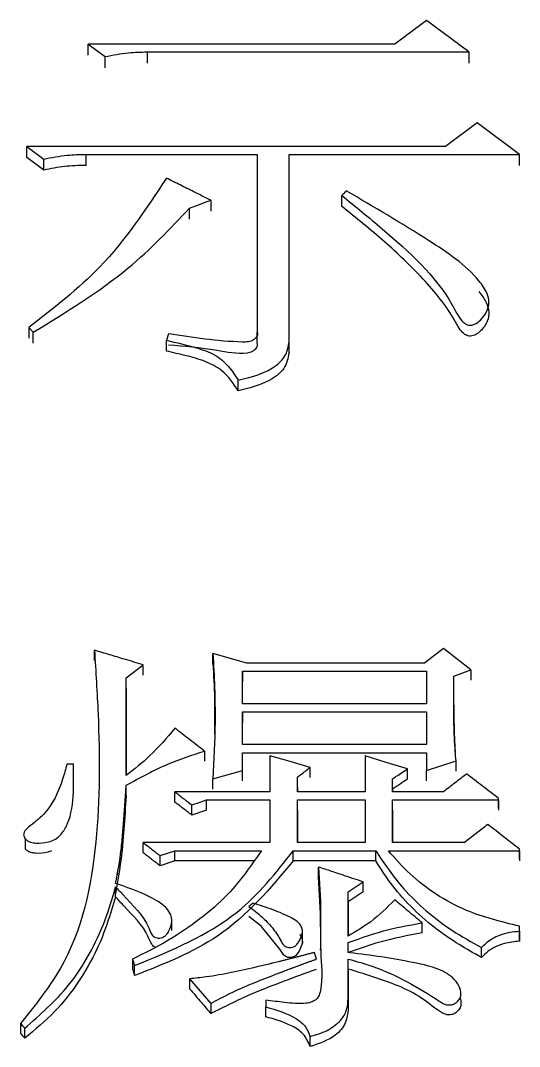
# Model space of a CAD drawing. Header units: millimetres. Extents: x 2160 to 4596, y 811 to 2534.
# Drawn here: x 2738.6 to 2741.15, y 2280.84 to 2286.08 of the extents above; entities that cross this region are included whole.
import ezdxf

# ---------------------------------------------------------------- set-up
doc = ezdxf.new("R2010")
doc.units = ezdxf.units.MM

msp = doc.modelspace()

# ---------------------------------------------------------------- linework, layer by layer
at = {"color": 7, "linetype": 'Continuous', "lineweight": 25}
for p, q in [((2740.6741, 2286.0839), (2740.5118, 2285.9635)), ((2740.8904, 2285.9233), (2740.6741, 2286.0839)), ((2738.9433, 2285.9635), (2739.0299, 2285.8992)), ((2738.9433, 2285.9066), (2738.9433, 2285.9635)), ((2739.2462, 2285.9233), (2740.8904, 2285.9233)), ((2739.2462, 2285.8665), (2739.2462, 2285.9233)), ((2740.8904, 2285.9233), (2740.8904, 2285.8665)), ((2739.0299, 2285.8424), (2739.0299, 2285.8992)), ((2740.9337, 2285.561), (2740.7715, 2285.4399)), ((2741.1501, 2285.3995), (2740.9337, 2285.561)), ((2738.6296, 2285.4399), (2738.7162, 2285.3753)), ((2740.7715, 2285.4399), (2738.6296, 2285.4399)), ((2738.6296, 2285.3836), (2738.6296, 2285.4399)), ((2738.7162, 2285.3189), (2738.6296, 2285.3834)), ((2738.9325, 2285.3995), (2739.8087, 2285.3995)), ((2738.9325, 2285.3433), (2738.9325, 2285.3995)), ((2739.8087, 2285.3995), (2739.8087, 2284.49)), ((2739.971, 2285.3995), (2741.1501, 2285.3995)), ((2739.971, 2284.4411), (2739.971, 2285.3995)), ((2739.971, 2285.3433), (2739.971, 2285.3995)), ((2741.1501, 2285.3433), (2741.1501, 2285.3995)), ((2738.7162, 2285.3191), (2738.7162, 2285.3753)), ((2740.2415, 2285.1331), (2740.2415, 2285.1893)), ((2739.4624, 2285.0684), (2739.4624, 2285.1243)), ((2739.5707, 2285.1649), (2739.5707, 2285.1089)), ((2738.6404, 2284.5145), (2738.662, 2284.4901)), ((2738.6404, 2284.5145), (2738.6404, 2284.4592)), ((2738.662, 2284.4349), (2738.662, 2284.4901)), ((2739.8087, 2284.4347), (2739.8087, 2284.49)), ((2739.3544, 2284.4819), (2739.3436, 2284.4492)), ((2739.971, 2284.3858), (2739.971, 2284.441)), ((2739.7114, 2284.1901), (2739.7114, 2284.2449)), ((2738.9757, 2282.8114), (2738.9757, 2282.8645)), ((2740.7607, 2282.8728), (2740.6633, 2282.7981)), ((2740.9013, 2282.7649), (2740.7607, 2282.8728)), ((2739.7547, 2282.7981), (2739.5816, 2282.8479)), ((2739.5816, 2282.7948), (2739.5816, 2282.8479)), ((2739.1381, 2282.7234), (2739.2246, 2282.7898)), ((2739.2246, 2282.7368), (2739.2246, 2282.7898)), ((2739.733, 2282.7566), (2740.6741, 2282.7566)), ((2739.733, 2282.5905), (2739.733, 2282.7566)), ((2739.733, 2282.7566), (2739.733, 2282.7036)), ((2740.6633, 2282.7981), (2739.7547, 2282.7981)), ((2740.6741, 2282.7566), (2740.6741, 2282.5905)), ((2740.8148, 2282.7317), (2740.9013, 2282.7649)), ((2740.9013, 2282.7649), (2740.9013, 2282.7119)), ((2739.1381, 2282.224), (2739.1381, 2282.7234)), ((2739.1381, 2282.6705), (2739.1381, 2282.7234)), ((2740.8148, 2282.6788), (2740.8148, 2282.7317)), ((2739.1381, 2282.6704), (2739.1381, 2282.2284)), ((2739.733, 2282.5905), (2739.733, 2282.7036)), ((2739.5901, 2282.6096), (2739.5901, 2282.4358)), ((2740.6741, 2282.5905), (2739.733, 2282.5905)), ((2739.733, 2282.5489), (2740.6741, 2282.5489)), ((2739.733, 2282.3824), (2739.733, 2282.5489)), ((2739.733, 2282.5489), (2739.733, 2282.4962)), ((2740.6741, 2282.5489), (2740.6741, 2282.3824)), ((2739.733, 2282.3824), (2739.733, 2282.4961)), ((2739.5383, 2282.3491), (2739.5383, 2282.2966)), ((2740.6741, 2282.3824), (2739.733, 2282.3824)), ((2739.733, 2282.3407), (2740.6741, 2282.3407)), ((2739.733, 2282.249), (2739.733, 2282.3407)), ((2739.733, 2282.2883), (2739.733, 2282.3407)), ((2740.6741, 2282.3407), (2740.6741, 2282.249)), ((2739.733, 2282.1967), (2739.733, 2282.2883)), ((2739.8736, 2282.3241), (2739.8737, 2282.1405)), ((2740.3604, 2282.3241), (2740.3604, 2282.1405)), ((2740.6741, 2282.249), (2740.8256, 2282.2991)), ((2740.8256, 2282.2466), (2740.8256, 2282.2991)), ((2738.8676, 2282.2824), (2738.8351, 2282.2824)), ((2739.5816, 2282.2073), (2739.733, 2282.249)), ((2739.733, 2282.1967), (2739.733, 2282.249)), ((2740.0792, 2282.2133), (2740.0792, 2282.2657)), ((2740.5768, 2282.205), (2740.5768, 2282.2574)), ((2740.6741, 2282.1967), (2740.6741, 2282.249)), ((2738.8695, 2282.2053), (2738.8695, 2282.2056)), ((2739.5816, 2282.155), (2739.5816, 2282.2073)), ((2740.0143, 2282.1405), (2740.0143, 2282.2156)), ((2740.0143, 2282.1633), (2740.0143, 2282.2156)), ((2740.5011, 2282.1405), (2740.5011, 2282.2073)), ((2740.5011, 2282.155), (2740.5011, 2282.2073)), ((2739.1381, 2282.1216), (2739.1381, 2282.1739)), ((2739.8737, 2282.1405), (2739.3869, 2282.1405)), ((2739.3869, 2282.0883), (2739.3869, 2282.1405)), ((2740.0143, 2282.1633), (2740.0143, 2282.1405)), ((2740.3604, 2282.1405), (2740.0143, 2282.1405)), ((2740.5011, 2282.155), (2740.5011, 2282.1405)), ((2740.7607, 2282.1405), (2740.5011, 2282.1405)), ((2739.5491, 2282.0988), (2739.8737, 2282.0988)), ((2739.5491, 2282.0466), (2739.5491, 2282.0988)), ((2739.8737, 2282.0988), (2739.8737, 2281.8814)), ((2740.0143, 2282.0988), (2740.3604, 2282.0988)), ((2740.0143, 2281.8814), (2740.0143, 2282.0988)), ((2740.0143, 2282.0466), (2740.0143, 2282.0988)), ((2740.3604, 2282.0988), (2740.3604, 2281.8814)), ((2740.5011, 2282.0988), (2741.0419, 2282.0988)), ((2740.5011, 2281.8814), (2740.5011, 2282.0988)), ((2740.5011, 2282.0466), (2740.5011, 2282.0988)), ((2741.0419, 2282.0988), (2741.0419, 2282.1071)), ((2741.0419, 2282.0549), (2741.0419, 2282.1071)), ((2741.0419, 2282.0988), (2741.0419, 2282.0466)), ((2739.4734, 2282.0216), (2739.4734, 2282.0737)), ((2739.5491, 2282.0466), (2739.4734, 2282.0216)), ((2740.0143, 2282.0466), (2740.0143, 2281.8814)), ((2740.5011, 2282.0466), (2740.5011, 2281.8814)), ((2738.621, 2281.9016), (2738.621, 2281.8494)), ((2739.8737, 2281.8814), (2739.2246, 2281.8814)), ((2740.3604, 2281.8814), (2740.0143, 2281.8814)), ((2740.8688, 2281.8814), (2740.5011, 2281.8814)), ((2739.3112, 2281.7626), (2739.3112, 2281.8144)), ((2739.3869, 2281.8395), (2739.8304, 2281.8395)), ((2739.3869, 2281.7877), (2739.3869, 2281.8395)), ((2739.9926, 2281.8395), (2740.4145, 2281.8395)), ((2739.9926, 2281.7877), (2739.9926, 2281.8395)), ((2740.4145, 2281.7877), (2740.4145, 2281.8395)), ((2740.4794, 2281.8395), (2741.1501, 2281.8395)), ((2741.1501, 2281.8395), (2741.1501, 2281.8479)), ((2741.1501, 2281.796), (2741.1501, 2281.8479)), ((2741.1501, 2281.8395), (2741.1501, 2281.7877)), ((2739.3869, 2281.7877), (2739.3112, 2281.7626)), ((2739.7901, 2281.7877), (2739.3869, 2281.7877)), ((2740.4145, 2281.7877), (2739.9926, 2281.7877)), ((2740.1225, 2281.704), (2740.1224, 2281.7557)), ((2739.084, 2281.6036), (2739.084, 2281.6552)), ((2740.2739, 2281.63), (2740.3496, 2281.6803)), ((2740.3496, 2281.6287), (2740.3496, 2281.6803)), ((2740.2739, 2281.4032), (2740.2739, 2281.63)), ((2740.2739, 2281.5784), (2740.2739, 2281.63)), ((2740.3496, 2281.6287), (2740.2739, 2281.5784)), ((2739.7872, 2281.5713), (2739.7655, 2281.5545)), ((2740.2739, 2281.5784), (2740.2739, 2281.4032)), ((2739.3719, 2281.4324), (2739.3719, 2281.4841)), ((2740.6525, 2281.4191), (2740.6525, 2281.4704)), ((2741.1501, 2281.4284), (2741.1501, 2281.4537)), ((2740.0394, 2281.3698), (2740.0394, 2281.4213)), ((2741.1501, 2281.4284), (2741.1501, 2281.3771)), ((2740.2739, 2281.3191), (2740.2739, 2281.3696)), ((2740.2739, 2281.3184), (2740.2739, 2281.3696)), ((2740.9554, 2281.2932), (2740.9554, 2281.3444)), ((2740.1116, 2281.2854), (2740.1008, 2281.3191)), ((2739.1705, 2281.2855), (2739.1813, 2281.2518)), ((2739.1813, 2281.2008), (2739.1813, 2281.2518)), ((2740.2739, 2281.0833), (2740.2739, 2281.2855)), ((2740.2739, 2281.2343), (2740.2739, 2281.2855)), ((2739.4626, 2281.1844), (2739.5708, 2281.058)), ((2739.4626, 2281.1844), (2739.4626, 2281.1334)), ((2740.2739, 2281.2343), (2740.2739, 2281.0324)), ((2740.8446, 2281.1338), (2740.8446, 2281.1384)), ((2740.2739, 2281.0833), (2740.2739, 2281.0324)), ((2739.5708, 2281.058), (2739.5708, 2281.0072)), ((2739.852, 2281.0748), (2739.852, 2281.0411)), ((2739.852, 2280.9903), (2739.852, 2281.0411)), ((2738.5973, 2280.9566), (2738.5973, 2280.9059)), ((2738.6188, 2280.8808), (2738.6188, 2280.9314)), ((2740.0792, 2280.8386), (2740.0792, 2280.8892))]:
    msp.add_line(p, q, dxfattribs=at)
at = {"color": 7, "linetype": 'Continuous', "lineweight": 25, "flags": 128}
for points in [[(2740.5118, 2285.9635), (2739.9649, 2285.9635), (2738.9433, 2285.9635)], [(2740.2631, 2285.2135), (2740.2576, 2285.2073), (2740.2495, 2285.1983), (2740.2415, 2285.1892)], [(2739.4625, 2285.1244), (2739.5081, 2285.1414), (2739.5394, 2285.1532), (2739.5707, 2285.1649)], [(2739.3436, 2284.3941), (2739.3436, 2284.4164), (2739.3436, 2284.4328), (2739.3436, 2284.4492)], [(2740.0792, 2282.2657), (2739.9764, 2282.2949), (2739.8736, 2282.3241)], [(2740.5768, 2282.2574), (2740.4686, 2282.2907), (2740.3604, 2282.3241)], [(2739.4734, 2282.0737), (2739.5113, 2282.0862), (2739.5491, 2282.0988)], [(2739.2246, 2281.8295), (2739.2246, 2281.8424), (2739.2246, 2281.8554), (2739.2246, 2281.8684), (2739.2246, 2281.8814)], [(2739.3112, 2281.8144), (2739.349, 2281.8269), (2739.3869, 2281.8395)], [(2740.0255, 2281.4131), (2740.0384, 2281.3876), (2740.0392, 2281.3681), (2740.0227, 2281.3265), (2740.0065, 2281.3044), (2739.9945, 2281.297), (2739.9803, 2281.2934), (2739.9652, 2281.2941), (2739.9539, 2281.2981), (2739.9448, 2281.305), (2739.9242, 2281.3365), (2739.8283, 2281.4537), (2739.7662, 2281.5025), (2739.7655, 2281.503), (2739.7655, 2281.503)], [(2741.1501, 2281.4023), (2741.1501, 2281.4194), (2741.1501, 2281.4365), (2741.1501, 2281.4537)], [(2741.1501, 2281.3771), (2741.1501, 2281.3857), (2741.1501, 2281.3912), (2741.1501, 2281.3968), (2741.1501, 2281.4023)], [(2739.1705, 2281.2855), (2739.1705, 2281.2644), (2739.1705, 2281.2494), (2739.1705, 2281.2344)], [(2738.5973, 2280.9567), (2738.6081, 2280.944), (2738.6188, 2280.9314)], [(2738.5973, 2280.906), (2738.6027, 2280.8996), (2738.6081, 2280.8933), (2738.6188, 2280.8808)]]:
    msp.add_lwpolyline(points, dxfattribs=at)
at = {"color": 7, "linetype": 'Continuous', "lineweight": 25}
for points, knots in [([(2739.0299, 2285.8992), (2739.0696, 2285.9072), (2739.1408, 2285.9215), (2739.2139, 2285.9228), (2739.2462, 2285.9233)], [0, 0, 0, 0, 0.5588349, 1, 1, 1, 1]), ([(2738.7162, 2285.3753), (2738.7559, 2285.3833), (2738.8271, 2285.3977), (2738.9002, 2285.399), (2738.9325, 2285.3995)], [0, 0, 0, 0, 0.558835, 1, 1, 1, 1]), ([(2738.9325, 2285.3431), (2738.8958, 2285.3423), (2738.8226, 2285.3409), (2738.7516, 2285.3262), (2738.7162, 2285.3189)], [0, 0, 0, 0, 0.501146, 1, 1, 1, 1]), ([(2739.3435, 2285.2783), (2739.2399, 2285.1203), (2739.053, 2284.8356), (2738.7675, 2284.6135), (2738.6404, 2284.5145)], [0, 0, 0, 0, 0.554743, 1, 1, 1, 1]), ([(2739.5707, 2285.1649), (2739.5419, 2285.1793), (2739.4896, 2285.2054), (2739.4139, 2285.2432), (2739.367, 2285.2666), (2739.3435, 2285.2783)], [0, 0, 0, 0, 0.380598, 0.690299, 1, 1, 1, 1]), ([(2740.2415, 2285.1892), (2740.3105, 2285.133), (2740.5184, 2284.9636), (2740.7352, 2284.7659), (2740.8278, 2284.5879), (2740.8483, 2284.5555), (2740.8674, 2284.5364), (2740.8808, 2284.528), (2740.8949, 2284.5251), (2740.9095, 2284.5265), (2740.9294, 2284.5343), (2740.9572, 2284.556), (2740.9844, 2284.5933), (2740.9972, 2284.6414), (2740.984, 2284.6977), (2740.8987, 2284.8189), (2740.6432, 2284.9907), (2740.4055, 2285.1302), (2740.2634, 2285.2133), (2740.2631, 2285.2135)], [0, 0, 0, 0, 0.129751, 0.390615, 0.417722, 0.440785, 0.449026, 0.457344, 0.462695, 0.468033, 0.476543, 0.491684, 0.518141, 0.545407, 0.56857, 0.608449, 0.76773, 0.999424, 1, 1, 1, 1]), ([(2738.662, 2284.4901), (2738.8316, 2284.5935), (2739.1321, 2284.7768), (2739.3622, 2285.0189), (2739.4625, 2285.1244)], [0, 0, 0, 0, 0.564156, 1, 1, 1, 1]), ([(2740.9419, 2284.6981), (2740.9559, 2284.68), (2740.9803, 2284.6483), (2740.9969, 2284.5954), (2740.988, 2284.5451), (2740.9633, 2284.5077), (2740.9365, 2284.4839), (2740.9172, 2284.4735), (2740.9002, 2284.4697), (2740.8866, 2284.4709), (2740.8721, 2284.4774), (2740.8449, 2284.5012), (2740.7906, 2284.6073), (2740.6612, 2284.7666), (2740.4601, 2284.9572), (2740.3145, 2285.0743), (2740.2415, 2285.1331)], [0, 0, 0, 0, 0.056587, 0.098625, 0.141053, 0.187023, 0.208835, 0.226448, 0.236596, 0.246842, 0.255499, 0.27218, 0.331955, 0.555309, 0.776815, 1, 1, 1, 1]), ([(2739.8085, 2284.49), (2739.8091, 2284.487), (2739.8102, 2284.4812), (2739.8077, 2284.4711), (2739.8012, 2284.4609), (2739.7868, 2284.4486), (2739.7621, 2284.4394), (2739.6136, 2284.442), (2739.4788, 2284.4628), (2739.3544, 2284.4819)], [0, 0, 0, 0, 0.021761, 0.042896, 0.073473, 0.104863, 0.166644, 0.230755, 1, 1, 1, 1]), ([(2739.3436, 2284.4492), (2739.3951, 2284.4372), (2739.4796, 2284.4174), (2739.5942, 2284.3796), (2739.6639, 2284.3166), (2739.6956, 2284.2687), (2739.7114, 2284.2449)], [0, 0, 0, 0, 0.34927, 0.57275, 0.788452, 1, 1, 1, 1]), ([(2739.7114, 2284.2449), (2739.7827, 2284.2628), (2739.8809, 2284.2873), (2739.9606, 2284.3743), (2739.9676, 2284.419), (2739.971, 2284.4411)], [0, 0, 0, 0, 0.574617, 0.790317, 1, 1, 1, 1]), ([(2739.7114, 2284.19), (2739.6868, 2284.2277), (2739.6458, 2284.2907), (2739.5419, 2284.344), (2739.4441, 2284.371), (2739.3771, 2284.3863), (2739.3436, 2284.394)], [0, 0, 0, 0, 0.328257, 0.547892, 0.773338, 1, 1, 1, 1]), ([(2739.3544, 2284.4266), (2739.4365, 2284.4194), (2739.57, 2284.4078), (2739.7101, 2284.3774), (2739.771, 2284.3877), (2739.7846, 2284.3931), (2739.7962, 2284.4009), (2739.8051, 2284.4108), (2739.8092, 2284.4205), (2739.8099, 2284.4286), (2739.8089, 2284.4327), (2739.8085, 2284.4347)], [0, 0, 0, 0, 0.505401, 0.821161, 0.85106, 0.880945, 0.911279, 0.941153, 0.970244, 0.984887, 1, 1, 1, 1]), ([(2739.971, 2284.3858), (2739.9654, 2284.3576), (2739.954, 2284.3001), (2739.8541, 2284.2267), (2739.7661, 2284.2041), (2739.7114, 2284.19)], [0, 0, 0, 0, 0.266546, 0.544071, 1, 1, 1, 1]), ([(2738.9757, 2282.8645), (2738.9825, 2282.7559), (2739.0028, 2282.4304), (2739.0054, 2281.8845), (2738.8918, 2281.3229), (2738.6703, 2281.0473), (2738.5974, 2280.9566)], [0, 0, 0, 0, 0.1662225, 0.4984072, 0.8349853, 1, 1, 1, 1]), ([(2739.2246, 2282.7898), (2739.1929, 2282.7994), (2739.1355, 2282.8166), (2739.0526, 2282.8415), (2739.0014, 2282.8568), (2738.9758, 2282.8645)], [0, 0, 0, 0, 0.382595, 0.691297, 1, 1, 1, 1]), ([(2739.5816, 2282.8479), (2739.5848, 2282.7897), (2739.5913, 2282.6731), (2739.5944, 2282.4596), (2739.5865, 2282.3041), (2739.5816, 2282.2073)], [0, 0, 0, 0, 0.273666, 0.547375, 1, 1, 1, 1]), ([(2739.5816, 2282.7948), (2739.5851, 2282.7365), (2739.5889, 2282.6744), (2739.5898, 2282.6121), (2739.5899, 2282.6082)], [0, 0, 0, 0, 0.937412, 1, 1, 1, 1]), ([(2740.8256, 2282.2991), (2740.8242, 2282.3155), (2740.8222, 2282.3403), (2740.8181, 2282.3979), (2740.8162, 2282.4433), (2740.815, 2282.4845), (2740.8147, 2282.4969), (2740.8145, 2282.5093), (2740.8143, 2282.5216), (2740.8141, 2282.534), (2740.814, 2282.5463), (2740.8139, 2282.5587), (2740.8138, 2282.5752), (2740.8138, 2282.5917), (2740.8138, 2282.6081), (2740.8138, 2282.6205), (2740.8139, 2282.6308), (2740.8139, 2282.639), (2740.814, 2282.6472), (2740.814, 2282.6555), (2740.8141, 2282.6637), (2740.8141, 2282.6699), (2740.8142, 2282.6761), (2740.8142, 2282.6822), (2740.8143, 2282.6884), (2740.8144, 2282.6946), (2740.8144, 2282.7007), (2740.8145, 2282.7069), (2740.8146, 2282.7131), (2740.8146, 2282.7214), (2740.8147, 2282.7276), (2740.8148, 2282.7317)], [0, 0, 0, 0, 0.114246, 0.171369, 0.39989, 0.428452, 0.457013, 0.485575, 0.514136, 0.542697, 0.571259, 0.59982, 0.628382, 0.685505, 0.714066, 0.742627, 0.771189, 0.785469, 0.79975, 0.828312, 0.842592, 0.856873, 0.871154, 0.885434, 0.899715, 0.913996, 0.928276, 0.942557, 0.956838, 0.971119, 1, 1, 1, 1]), ([(2740.822, 2282.3474), (2740.822, 2282.3474), (2740.822, 2282.3473), (2740.822, 2282.3482), (2740.8202, 2282.3833), (2740.8161, 2282.4804), (2740.815, 2282.5795), (2740.8148, 2282.6343), (2740.8148, 2282.6596), (2740.8148, 2282.6656), (2740.8148, 2282.6683), (2740.8147, 2282.6686), (2740.8147, 2282.6688)], [0, 0, 0, 0, 0.00255, 0.007632, 0.020222, 0.476157, 0.750202, 0.924211, 0.964421, 0.979196, 0.990878, 1, 1, 1, 1]), ([(2739.3869, 2282.4657), (2739.3459, 2282.417), (2739.2722, 2282.3295), (2739.1793, 2282.2564), (2739.1381, 2282.224)], [0, 0, 0, 0, 0.556386, 1, 1, 1, 1]), ([(2739.5383, 2282.3491), (2739.5131, 2282.3685), (2739.4626, 2282.4074), (2739.4121, 2282.4463), (2739.3869, 2282.4657)], [0, 0, 0, 0, 0.500003, 1, 1, 1, 1]), ([(2739.1381, 2282.1739), (2739.2087, 2282.213), (2739.3352, 2282.283), (2739.4761, 2282.3288), (2739.5383, 2282.3491)], [0, 0, 0, 0, 0.5578888, 1, 1, 1, 1]), ([(2738.8351, 2282.2824), (2738.8281, 2282.257), (2738.8034, 2282.1672), (2738.7506, 2282.0464), (2738.6595, 2281.9771), (2738.6247, 2281.9478), (2738.6153, 2281.935), (2738.6126, 2281.9223), (2738.6149, 2281.9107), (2738.6215, 2281.8996), (2738.6326, 2281.8898), (2738.6518, 2281.8811), (2738.6883, 2281.8764), (2738.733, 2281.8804), (2738.7772, 2281.8971), (2738.8125, 2281.9286), (2738.8568, 2282.0073), (2738.8704, 2282.1314), (2738.8694, 2282.2338), (2738.8677, 2282.2819), (2738.8676, 2282.2824)], [0, 0, 0, 0, 0.0801741, 0.2833022, 0.3768882, 0.3951622, 0.4106034, 0.4221834, 0.4337475, 0.4459485, 0.4596218, 0.4747566, 0.5015385, 0.5546435, 0.5898789, 0.6251459, 0.6851674, 0.8527528, 0.9985461, 1, 1, 1, 1]), ([(2740.0143, 2282.2156), (2740.0197, 2282.2198), (2740.0332, 2282.2302), (2740.0548, 2282.2469), (2740.0711, 2282.2594), (2740.0792, 2282.2657)], [0, 0, 0, 0, 0.250001, 0.625, 1, 1, 1, 1]), ([(2740.5011, 2282.2073), (2740.5074, 2282.2115), (2740.5231, 2282.2219), (2740.5484, 2282.2386), (2740.5673, 2282.2511), (2740.5768, 2282.2574)], [0, 0, 0, 0, 0.250001, 0.625, 1, 1, 1, 1]), ([(2740.8797, 2282.2323), (2740.8598, 2282.217), (2740.8202, 2282.1864), (2740.7805, 2282.1558), (2740.7607, 2282.1405)], [0, 0, 0, 0, 0.4999996, 1, 1, 1, 1]), ([(2741.0419, 2282.1071), (2741.0149, 2282.128), (2740.9608, 2282.1698), (2740.9067, 2282.2115), (2740.8797, 2282.2323)], [0, 0, 0, 0, 0.499999, 1, 1, 1, 1]), ([(2740.5768, 2282.205), (2740.5642, 2282.1967), (2740.5389, 2282.18), (2740.5137, 2282.1633), (2740.5011, 2282.155)], [0, 0, 0, 0, 0.4999968, 1, 1, 1, 1]), ([(2739.084, 2281.6719), (2739.0948, 2281.7296), (2739.1109, 2281.8161), (2739.1185, 2281.9107), (2739.1219, 2281.9506), (2739.1231, 2281.9651), (2739.124, 2281.976), (2739.1248, 2281.9869), (2739.1257, 2281.9978), (2739.1264, 2282.0068), (2739.127, 2282.0159), (2739.1276, 2282.0232), (2739.1281, 2282.0304), (2739.1286, 2282.0377), (2739.1292, 2282.0449), (2739.1298, 2282.054), (2739.1303, 2282.0613), (2739.131, 2282.0703), (2739.1315, 2282.0776), (2739.132, 2282.0848), (2739.1325, 2282.0921), (2739.133, 2282.0993), (2739.1336, 2282.1084), (2739.1341, 2282.1157), (2739.1348, 2282.1247), (2739.1352, 2282.132), (2739.1359, 2282.141), (2739.1363, 2282.1483), (2739.1368, 2282.1555), (2739.1374, 2282.1635), (2739.1378, 2282.1696), (2739.1381, 2282.1739)], [0, 0, 0, 0, 0.346641, 0.519778, 0.56306, 0.584702, 0.606343, 0.627984, 0.649625, 0.671267, 0.682087, 0.703729, 0.714549, 0.72537, 0.747011, 0.757832, 0.779473, 0.790294, 0.811935, 0.822756, 0.833576, 0.855218, 0.866038, 0.887679, 0.8985, 0.920141, 0.930962, 0.952603, 0.963424, 0.974244, 1, 1, 1, 1]), ([(2739.3869, 2282.1405), (2739.4013, 2282.1294), (2739.4301, 2282.1071), (2739.459, 2282.0848), (2739.4734, 2282.0737)], [0, 0, 0, 0, 0.499999, 1, 1, 1, 1]), ([(2739.1381, 2282.1216), (2739.1341, 2282.0636), (2739.128, 2281.9766), (2739.1154, 2281.8091), (2739.0973, 2281.7002), (2739.084, 2281.6203)], [0, 0, 0, 0, 0.346763, 0.520146, 1, 1, 1, 1]), ([(2739.4734, 2282.0216), (2739.459, 2282.0327), (2739.4301, 2282.0549), (2739.4013, 2282.0772), (2739.3869, 2282.0883)], [0, 0, 0, 0, 0.499998, 1, 1, 1, 1]), ([(2740.9878, 2281.9734), (2740.968, 2281.9581), (2740.9283, 2281.9274), (2740.8887, 2281.8967), (2740.8688, 2281.8814)], [0, 0, 0, 0, 0.5, 1, 1, 1, 1]), ([(2741.1501, 2281.8479), (2741.1231, 2281.8688), (2741.069, 2281.9107), (2741.0149, 2281.9525), (2740.9878, 2281.9734)], [0, 0, 0, 0, 0.499999, 1, 1, 1, 1]), ([(2739.2246, 2281.8814), (2739.239, 2281.8702), (2739.2679, 2281.8479), (2739.2967, 2281.8255), (2739.3112, 2281.8144)], [0, 0, 0, 0, 0.499999, 1, 1, 1, 1]), ([(2738.7565, 2281.8396), (2738.7501, 2281.8368), (2738.7246, 2281.8257), (2738.6867, 2281.8247), (2738.651, 2281.8298), (2738.632, 2281.8375), (2738.6243, 2281.8461), (2738.6212, 2281.8495)], [0, 0, 0, 0, 0.148468, 0.585965, 0.740537, 0.896744, 1, 1, 1, 1]), ([(2739.8304, 2281.8395), (2739.7768, 2281.7627), (2739.688, 2281.6353), (2739.5164, 2281.4872), (2739.3527, 2281.3759), (2739.2315, 2281.3157), (2739.1705, 2281.2855)], [0, 0, 0, 0, 0.333002, 0.552476, 0.774971, 1, 1, 1, 1]), ([(2739.1813, 2281.2518), (2739.3698, 2281.3299), (2739.7013, 2281.4672), (2739.9048, 2281.7273), (2739.9926, 2281.8395)], [0, 0, 0, 0, 0.568507, 1, 1, 1, 1]), ([(2739.3112, 2281.7626), (2739.2967, 2281.7737), (2739.2679, 2281.796), (2739.239, 2281.8183), (2739.2246, 2281.8295)], [0, 0, 0, 0, 0.499999, 1, 1, 1, 1]), ([(2740.4145, 2281.8395), (2740.4591, 2281.7731), (2740.5329, 2281.6631), (2740.6715, 2281.5302), (2740.8046, 2281.4282), (2740.9049, 2281.3724), (2740.9554, 2281.3444)], [0, 0, 0, 0, 0.3338091, 0.553089, 0.7752188, 1, 1, 1, 1]), ([(2741.1501, 2281.4537), (2741.0572, 2281.4761), (2740.9052, 2281.5127), (2740.721, 2281.6138), (2740.5862, 2281.7172), (2740.5148, 2281.7989), (2740.4794, 2281.8395)], [0, 0, 0, 0, 0.347456, 0.568585, 0.785979, 1, 1, 1, 1]), ([(2739.9926, 2281.7877), (2739.8753, 2281.647), (2739.662, 2281.3915), (2739.3304, 2281.2599), (2739.1813, 2281.2008)], [0, 0, 0, 0, 0.550322, 1, 1, 1, 1]), ([(2740.9554, 2281.2932), (2740.8785, 2281.3375), (2740.7525, 2281.4101), (2740.6056, 2281.5392), (2740.4984, 2281.6578), (2740.4424, 2281.7445), (2740.4145, 2281.7877)], [0, 0, 0, 0, 0.3460616, 0.5666401, 0.7845076, 1, 1, 1, 1]), ([(2739.0932, 2281.7147), (2739.0932, 2281.7148), (2739.0932, 2281.715), (2739.0938, 2281.7182), (2739.0947, 2281.7225), (2739.0953, 2281.7258)], [0, 0, 0, 0, 0.077285, 0.286179, 1, 1, 1, 1]), ([(2740.1224, 2281.7557), (2740.1273, 2281.6782), (2740.1362, 2281.5346), (2740.1278, 2281.3243), (2740.146, 2281.1798), (2740.1252, 2281.0965), (2740.1091, 2281.0768), (2740.0867, 2281.0646), (2740.032, 2281.054), (2739.9515, 2281.0633), (2739.8838, 2281.0711), (2739.852, 2281.0748)], [0, 0, 0, 0, 0.256994, 0.476109, 0.695219, 0.732033, 0.752358, 0.772757, 0.805752, 0.908876, 1, 1, 1, 1]), ([(2740.3496, 2281.6803), (2740.3182, 2281.6907), (2740.2647, 2281.7085), (2740.189, 2281.7337), (2740.1446, 2281.7484), (2740.1224, 2281.7557)], [0, 0, 0, 0, 0.414509, 0.7072526, 1, 1, 1, 1]), ([(2738.6188, 2280.9314), (2738.6981, 2281.0011), (2738.8278, 2281.1152), (2738.9522, 2281.3086), (2739.0327, 2281.4786), (2739.0669, 2281.5964), (2739.084, 2281.6551)], [0, 0, 0, 0, 0.345608, 0.56562, 0.783503, 1, 1, 1, 1]), ([(2739.084, 2281.6551), (2739.0961, 2281.6418), (2739.1569, 2281.5749), (2739.2363, 2281.5003), (2739.2638, 2281.4186), (2739.2771, 2281.4014), (2739.289, 2281.3948), (2739.3024, 2281.3921), (2739.3164, 2281.393), (2739.3301, 2281.3979), (2739.3445, 2281.4092), (2739.3612, 2281.4364), (2739.3755, 2281.4725), (2739.3675, 2281.5148), (2739.3421, 2281.5525), (2739.2542, 2281.6136), (2739.1599, 2281.6456), (2739.0876, 2281.6707), (2739.084, 2281.6719)], [0, 0, 0, 0, 0.066061, 0.330698, 0.377872, 0.393648, 0.409584, 0.423627, 0.439084, 0.455682, 0.472085, 0.502894, 0.574478, 0.61493, 0.665656, 0.740076, 0.987057, 1, 1, 1, 1]), ([(2740.1329, 2281.3314), (2740.1332, 2281.3734), (2740.1339, 2281.4979), (2740.127, 2281.6218), (2740.1225, 2281.704)], [0, 0, 0, 0, 0.337144, 1, 1, 1, 1]), ([(2739.084, 2281.6035), (2739.0561, 2281.5129), (2739.0101, 2281.363), (2738.8973, 2281.1681), (2738.7768, 2281.0119), (2738.6718, 2280.9247), (2738.6188, 2280.8808)], [0, 0, 0, 0, 0.334701, 0.553509, 0.775023, 1, 1, 1, 1]), ([(2739.2861, 2281.3461), (2739.2833, 2281.3474), (2739.2768, 2281.3505), (2739.2624, 2281.3692), (2739.2357, 2281.4474), (2739.1568, 2281.5227), (2739.0984, 2281.5876), (2739.084, 2281.6036)], [0, 0, 0, 0, 0.025812, 0.060648, 0.209585, 0.805129, 1, 1, 1, 1]), ([(2739.7655, 2281.5545), (2739.7884, 2281.5375), (2739.8321, 2281.505), (2739.8858, 2281.4474), (2739.9208, 2281.3969), (2739.9385, 2281.3595), (2739.9563, 2281.3473), (2739.9688, 2281.3442), (2739.9824, 2281.3443), (2739.9963, 2281.348), (2740.0105, 2281.3578), (2740.0246, 2281.3797), (2740.0374, 2281.405), (2740.0412, 2281.4333), (2740.0335, 2281.4545), (2740.0163, 2281.477), (2739.967, 2281.5059), (2739.8897, 2281.5391), (2739.8215, 2281.5605), (2739.7872, 2281.5713)], [0, 0, 0, 0, 0.117411, 0.224515, 0.331514, 0.385099, 0.401502, 0.417942, 0.434593, 0.453955, 0.473463, 0.503457, 0.565825, 0.597867, 0.629903, 0.663788, 0.718191, 0.858064, 1, 1, 1, 1]), ([(2740.5119, 2281.588), (2740.4727, 2281.5491), (2740.4023, 2281.479), (2740.3134, 2281.4266), (2740.2739, 2281.4032)], [0, 0, 0, 0, 0.5551112, 1, 1, 1, 1]), ([(2740.6525, 2281.4704), (2740.6405, 2281.4805), (2740.6164, 2281.5007), (2740.5695, 2281.5399), (2740.5346, 2281.569), (2740.5119, 2281.588)], [0, 0, 0, 0, 0.25711, 0.51422, 1, 1, 1, 1]), ([(2740.2739, 2281.3696), (2740.3423, 2281.3942), (2740.4649, 2281.4382), (2740.595, 2281.4605), (2740.6525, 2281.4704)], [0, 0, 0, 0, 0.5585499, 1, 1, 1, 1]), ([(2740.6525, 2281.4191), (2740.5797, 2281.4055), (2740.45, 2281.3814), (2740.3276, 2281.3376), (2740.2739, 2281.3184)], [0, 0, 0, 0, 0.561231, 1, 1, 1, 1]), ([(2740.9554, 2281.3444), (2740.9719, 2281.3605), (2740.9995, 2281.3875), (2741.0519, 2281.4103), (2741.0997, 2281.4238), (2741.1333, 2281.4269), (2741.1501, 2281.4284)], [0, 0, 0, 0, 0.330678, 0.55099, 0.77457, 1, 1, 1, 1]), ([(2741.1501, 2281.3771), (2741.1242, 2281.3742), (2741.0816, 2281.3694), (2741.0271, 2281.3492), (2740.9863, 2281.3252), (2740.9656, 2281.3038), (2740.9554, 2281.2932)], [0, 0, 0, 0, 0.3471514, 0.569168, 0.7868569, 1, 1, 1, 1]), ([(2740.1008, 2281.3191), (2740.0982, 2281.3184), (2740.0929, 2281.317), (2740.0849, 2281.3149), (2740.077, 2281.3129), (2740.0664, 2281.3101), (2740.0558, 2281.3073), (2740.0452, 2281.3045), (2740.0373, 2281.3025), (2740.0267, 2281.2997), (2740.0161, 2281.297), (2740.0055, 2281.2942), (2739.9975, 2281.2922), (2739.9869, 2281.2894), (2739.9763, 2281.2867), (2739.9631, 2281.2833), (2739.9498, 2281.28), (2739.9339, 2281.2759), (2739.9126, 2281.2706), (2739.8913, 2281.2654), (2739.854, 2281.2564), (2739.7418, 2281.2302), (2739.6068, 2281.1997), (2739.4907, 2281.1874), (2739.4626, 2281.1844)], [0, 0, 0, 0, 0.012619, 0.025237, 0.037856, 0.050474, 0.075711, 0.08833, 0.100948, 0.113567, 0.138804, 0.151422, 0.164041, 0.176659, 0.201896, 0.214515, 0.239752, 0.264989, 0.290226, 0.3407, 0.365937, 0.466887, 0.870929, 1, 1, 1, 1]), ([(2740.2739, 2281.2855), (2740.3165, 2281.2735), (2740.4846, 2281.226), (2740.6423, 2281.1357), (2740.7597, 2281.0575), (2740.7799, 2281.0506), (2740.7973, 2281.0504), (2740.8135, 2281.055), (2740.8291, 2281.0643), (2740.8429, 2281.0787), (2740.8508, 2281.0974), (2740.851, 2281.1221), (2740.8389, 2281.1553), (2740.8094, 2281.1929), (2740.7322, 2281.2415), (2740.5511, 2281.2811), (2740.3875, 2281.3055), (2740.277, 2281.3187), (2740.2739, 2281.3191)], [0, 0, 0, 0, 0.099165, 0.391823, 0.413047, 0.4272, 0.439104, 0.450968, 0.464473, 0.480605, 0.498238, 0.5147, 0.543399, 0.586336, 0.629267, 0.752496, 0.993107, 1, 1, 1, 1]), ([(2739.5708, 2281.058), (2739.6039, 2281.076), (2739.7054, 2281.1311), (2739.8243, 2281.1773), (2739.9117, 2281.2113), (2739.9302, 2281.2184), (2739.9487, 2281.2254), (2739.965, 2281.2315), (2739.9789, 2281.2367), (2739.9859, 2281.2393), (2739.9952, 2281.2428), (2740.0045, 2281.2462), (2740.0138, 2281.2497), (2740.0207, 2281.2522), (2740.0301, 2281.2557), (2740.0394, 2281.2591), (2740.0487, 2281.2625), (2740.0557, 2281.265), (2740.065, 2281.2685), (2740.0743, 2281.2719), (2740.0836, 2281.2753), (2740.0906, 2281.2778), (2740.1, 2281.2812), (2740.107, 2281.2837), (2740.1116, 2281.2854)], [0, 0, 0, 0, 0.194919, 0.596792, 0.647185, 0.672381, 0.697577, 0.74797, 0.760568, 0.773166, 0.785764, 0.81096, 0.823558, 0.836156, 0.848754, 0.873951, 0.886549, 0.899147, 0.911745, 0.936941, 0.949539, 0.962137, 0.974736, 1, 1, 1, 1]), ([(2739.5708, 2281.0072), (2739.6385, 2281.0414), (2739.7591, 2281.1022), (2739.9427, 2281.1726), (2740.0553, 2281.2138), (2740.1116, 2281.2343)], [0, 0, 0, 0, 0.390671, 0.695193, 1, 1, 1, 1]), ([(2740.8444, 2281.0872), (2740.8446, 2281.0869), (2740.8495, 2281.0793), (2740.8512, 2281.063), (2740.8496, 2281.0407), (2740.8384, 2281.022), (2740.8224, 2281.0085), (2740.8045, 2281.0009), (2740.7869, 2280.999), (2740.7662, 2281.0035), (2740.714, 2281.0341), (2740.6411, 2281.099), (2740.4801, 2281.1722), (2740.3548, 2281.21), (2740.2739, 2281.2343)], [0, 0, 0, 0, 0.001452, 0.042027, 0.075255, 0.108643, 0.140012, 0.167054, 0.189667, 0.212296, 0.253614, 0.448848, 0.644465, 1, 1, 1, 1]), ([(2739.4626, 2281.1334), (2739.4726, 2281.1218), (2739.4926, 2281.0985), (2739.5286, 2281.0564), (2739.5547, 2281.0259), (2739.5708, 2281.0072)], [0, 0, 0, 0, 0.277089, 0.554178, 1, 1, 1, 1]), ([(2740.0792, 2280.8892), (2740.1087, 2280.8983), (2740.1669, 2280.9162), (2740.2337, 2280.9643), (2740.2693, 2281.0241), (2740.2724, 2281.0637), (2740.2739, 2281.0833)], [0, 0, 0, 0, 0.291567, 0.574035, 0.788626, 1, 1, 1, 1]), ([(2739.852, 2281.0411), (2739.9071, 2281.0253), (2739.9831, 2281.0034), (2740.0589, 2280.9424), (2740.0725, 2280.9067), (2740.0792, 2280.8892)], [0, 0, 0, 0, 0.572071, 0.789697, 1, 1, 1, 1]), ([(2740.2739, 2281.0324), (2740.2713, 2281.0074), (2740.2662, 2280.9568), (2740.1998, 2280.8782), (2740.1254, 2280.8538), (2740.0792, 2280.8386)], [0, 0, 0, 0, 0.2694188, 0.5458195, 1, 1, 1, 1]), ([(2740.0792, 2280.8386), (2740.0695, 2280.8607), (2740.0498, 2280.9059), (2739.9645, 2280.9581), (2739.895, 2280.978), (2739.852, 2280.9903)], [0, 0, 0, 0, 0.267567, 0.547482, 1, 1, 1, 1])]:
    msp.add_open_spline(points, degree=3, knots=knots, dxfattribs=at)
msp.add_open_spline([(2739.1705, 2281.2343), (2739.1723, 2281.2287), (2739.1759, 2281.2176), (2739.1795, 2281.2064), (2739.1813, 2281.2008)], degree=3, dxfattribs=at)

doc.saveas('drawing.dxf')
